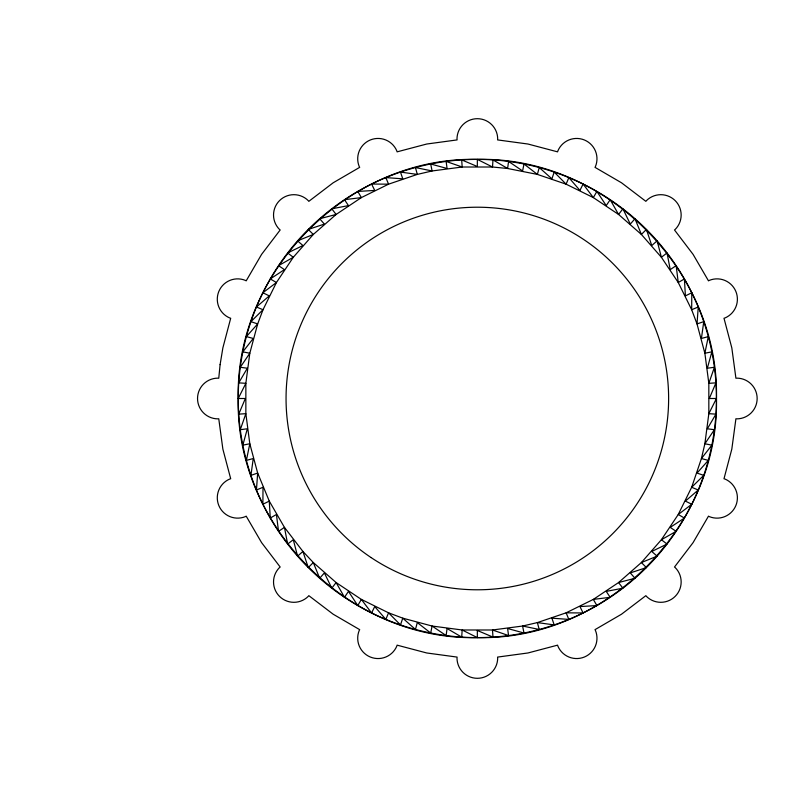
<?xml version="1.0" encoding="UTF-8"?>
<svg xmlns="http://www.w3.org/2000/svg" width="797" height="797" viewBox="0 0 797 797"><rect width="100%" height="100%" fill="white"/><g stroke="black" fill="none" stroke-linecap="round" stroke-linejoin="round"><path stroke-width="1.2" d="M477.343 630.487L477.343 637.61C349.564 640.748 235.085 526.279 238.233 398.5C235.085 270.721 349.564 156.242 477.343 159.39C605.122 156.252 719.591 270.721 716.453 398.5C719.591 526.279 605.112 640.758 477.343 637.61L462.17 629.989L432.084 626.034L402.774 618.173L388.567 612.823L361.35 599.404L336.115 582.547L313.301 562.543L302.92 551.454L284.449 527.385L269.276 501.104L257.67 473.069L249.81 443.76L245.855 413.673L245.855 383.327L249.81 353.24L257.67 323.931L263.01 309.724L276.439 282.507L293.296 257.272L313.301 234.457L336.115 214.453L361.35 197.596L388.567 184.167L417.299 174.413L432.084 170.966L462.17 167.011L492.516 167.011L507.619 168.496L537.387 174.413L566.119 184.177L593.337 197.596L618.572 214.453L641.386 234.457L661.39 257.272L678.247 282.507L691.666 309.724L697.016 323.931L704.867 353.24L708.832 383.327L708.832 413.673L704.867 443.76L701.42 458.544L691.666 487.276L678.247 514.493L661.39 539.728L641.376 562.543L618.562 582.547L593.337 599.404L566.119 612.823L537.387 622.587L522.603 626.034L492.516 629.989L462.17 629.989L461.702 637.102L447.057 628.504L446.131 635.568L432.084 626.034L430.689 633.017L417.299 622.577L415.456 629.461L402.774 618.173L400.483 624.918L388.557 612.823L385.838 619.408L374.739 606.557L371.581 612.953L361.35 599.404L357.783 605.571L348.458 591.384L344.493 597.312L336.115 582.547L331.781 588.196L324.379 572.913L319.687 578.273L313.301 562.543L308.26 567.574L302.92 551.454L297.57 556.157L293.296 539.718L287.637 544.062L284.449 527.385L278.532 531.34L276.429 514.493L270.263 518.05L269.276 501.104L262.89 504.252L263.01 487.276L256.435 490.006L257.67 473.069L250.925 475.361L253.257 458.544L246.383 460.387L249.81 443.76L242.826 445.144L247.339 428.776L240.276 429.713L245.855 413.673L238.741 414.141L245.356 398.5L238.233 398.5L245.855 383.327L238.741 382.859L247.339 368.214L240.276 367.287L249.81 353.24L242.826 351.846L253.257 338.456L246.383 336.613L257.67 323.931L250.925 321.639L263.01 309.724L256.435 306.994L269.276 295.896L262.89 292.748L276.439 282.507L270.273 278.94L284.449 269.615L278.532 265.66L293.296 257.272L287.647 252.938L302.93 245.536L297.57 240.843L313.301 234.457L308.27 229.426L324.379 224.087L319.687 218.727L336.115 214.453L331.781 208.804L348.458 205.606L344.503 199.688L361.35 197.596L357.793 191.429L374.739 190.433L371.591 184.047L388.567 184.167L385.838 177.592L402.774 178.827L400.483 172.082L417.299 174.413L415.456 167.539L432.084 170.966L430.699 163.983L447.067 168.496L446.131 161.432L462.17 167.011L461.702 159.898L477.343 166.513L477.343 159.39L492.516 167.011L492.984 159.898L507.619 168.496L508.556 161.432L522.603 170.966L523.988 163.983L537.387 174.413L539.23 167.539L551.913 178.827L554.204 172.082L566.119 184.177L568.849 177.592L579.947 190.433L583.095 184.047L593.337 197.596L596.893 191.429L606.228 205.606L610.183 199.688L618.572 214.453L622.905 208.804L630.297 224.087L635 218.727L641.386 234.457L646.417 229.426L651.757 245.546L657.117 240.843L661.39 257.272L667.039 252.938L670.227 269.615L676.155 265.66L678.247 282.507L684.414 278.95L685.4 295.896L691.796 292.748L691.666 309.724L698.252 306.994L697.016 323.931L703.761 321.639L701.42 338.456L708.304 336.613L704.867 353.24L711.86 351.856L707.347 368.224L714.401 367.287L708.832 383.327L715.935 382.859L709.33 398.5L716.453 398.5L708.832 413.673L715.935 414.141L707.347 428.786L714.401 429.713L704.867 443.76L711.86 445.154L701.42 458.544L708.304 460.387L697.016 473.069L703.761 475.361L691.666 487.276L698.252 490.006L685.4 501.104L691.786 504.262L678.247 514.493L684.414 518.06L670.227 527.385L676.155 531.34L661.39 539.728L667.039 544.062L651.757 551.464L657.117 556.157L641.376 562.543L646.417 567.574L630.297 572.913L635 578.273L618.562 582.547L622.895 588.196L606.228 591.394L610.183 597.312L593.337 599.404L596.893 605.581L579.947 606.567L583.095 612.953L566.119 612.833L568.839 619.408L551.913 618.173L554.194 624.918L537.377 622.587L539.22 629.461L522.593 626.034L523.988 633.017L507.619 628.504L508.546 635.568L492.516 629.989L492.974 637.102L477.343 630.487M220.102 364.637L218.757 378.266L217.88 378.147A20.353 20.353 0 0 0 197.536 398.5A20.353 20.353 0 0 0 217.88 418.853L218.757 418.734L222.871 449.119L230.702 478.758L229.845 478.987A20.353 20.353 0 0 0 218.836 505.577A20.353 20.353 0 0 0 245.416 516.595L246.183 516.147L261.605 542.647L280.185 567.036L279.488 567.574A20.353 20.353 0 0 0 279.488 596.355A20.353 20.353 0 0 0 308.27 596.355L308.808 595.648L333.196 614.228L359.696 629.66L359.248 630.417A20.353 20.353 0 0 0 370.266 657.007A20.353 20.353 0 0 0 396.856 645.998L397.085 645.142L426.724 652.972L457.109 657.087L456.99 657.963A20.353 20.353 0 0 0 477.343 678.307A20.353 20.353 0 0 0 497.687 657.963L497.577 657.087L527.963 652.972L557.601 645.142L557.83 645.998A20.353 20.353 0 0 0 584.42 657.007A20.353 20.353 0 0 0 595.429 630.417L594.99 629.66L621.491 614.228L645.879 595.648L646.417 596.355A20.353 20.353 0 0 0 675.198 596.355A20.353 20.353 0 0 0 675.198 567.574L674.491 567.036L693.071 542.647L708.493 516.147L709.26 516.595A20.353 20.353 0 0 0 735.85 505.577A20.353 20.353 0 0 0 724.842 478.987L723.985 478.758L731.815 449.119L735.92 418.734L736.797 418.853A20.353 20.353 0 0 0 757.15 398.5A20.353 20.353 0 0 0 736.797 378.147L735.92 378.266L731.815 347.881L723.985 318.242L724.842 318.013A20.353 20.353 0 0 0 735.85 291.423A20.353 20.353 0 0 0 709.26 280.405L708.493 280.853L693.071 254.353L674.491 229.964L675.198 229.426A20.353 20.353 0 0 0 675.198 200.645A20.353 20.353 0 0 0 646.417 200.645L645.879 201.352L621.491 182.772L594.99 167.34L595.429 166.583A20.353 20.353 0 0 0 584.42 139.993A20.353 20.353 0 0 0 557.83 151.002L557.601 151.858L527.963 144.028L497.577 139.913L497.687 139.037A20.353 20.353 0 0 0 477.343 118.693A20.353 20.353 0 0 0 456.99 139.037L457.109 139.913L426.724 144.028L397.085 151.858L396.856 151.002A20.353 20.353 0 0 0 370.266 139.993A20.353 20.353 0 0 0 359.248 166.583L359.696 167.34L333.196 182.772L308.808 201.352L308.27 200.645A20.353 20.353 0 0 0 279.488 200.645A20.353 20.353 0 0 0 279.488 229.426L280.185 229.964L261.605 254.353L246.183 280.853L245.416 280.405A20.353 20.353 0 0 0 218.836 291.423A20.353 20.353 0 0 0 229.845 318.013L230.702 318.242L222.871 347.881L220.102 364.637M371.063 557.551A191.29 191.29 0 0 0 668.215 411.013A191.29 191.29 0 0 0 392.742 226.936A191.29 191.29 0 0 0 371.063 557.551M344.503 597.312A239.11 239.11 0 0 0 715.935 414.141A239.11 239.11 0 0 0 371.581 184.047A239.11 239.11 0 0 0 344.503 597.312"/></g></svg>
